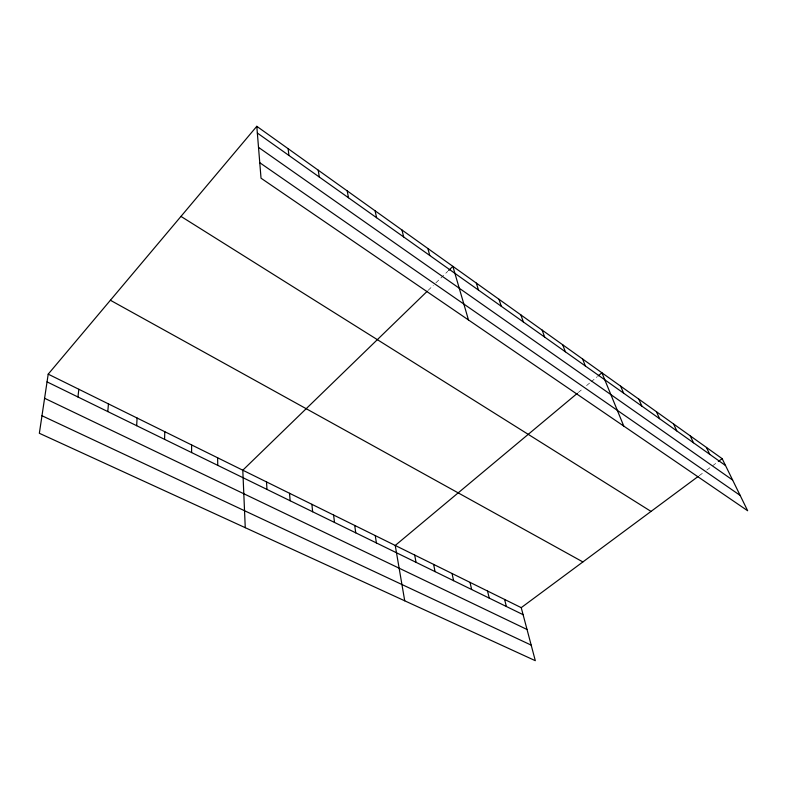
<?xml version="1.0" encoding="UTF-8"?>
<svg xmlns="http://www.w3.org/2000/svg" width="787" height="787" viewBox="0 0 787 787"><rect width="100%" height="100%" fill="white"/><g stroke="black" fill="none" stroke-linecap="round" stroke-linejoin="round"><path stroke-width="0.59" stroke-dasharray="3.94 2.95" d="M428.148 290.354L433.352 285.307M435.9 282.838L447.783 271.299M578.278 392.536L582.921 388.65M586.541 385.62L590.152 382.6M591.057 381.852L597.392 376.56M699.161 475.722L703.883 472.22M706.765 470.075L711.576 466.514M712.54 465.796L717.351 462.235"/><path stroke-width="1.18" d="M191.595 452.564L191.625 444.95M164.572 439.343L164.798 431.709M136.653 425.698L137.095 418.035M107.789 411.581L108.449 403.898M77.943 396.982L78.838 389.28M48.204 374.15L39.35 433.283L535.317 660.687L521.23 607.653L48.204 374.15L256.798 126.314L722.161 458.664L747.65 510.743L261.028 178.196L256.798 126.314M427.282 291.2L242.799 470.213L245.259 527.693M448.639 270.472L452.879 266.35L468.481 319.965M577.343 393.313L395.241 545.46L404.725 600.806M598.287 375.802L601.907 372.782L623.786 426.101M521.23 607.653L698.217 476.42M718.315 461.516L722.161 458.664M41.977 415.743L531.186 645.124M44.593 398.271L527.024 629.482M47.043 381.872L523.099 614.677M110.396 300.26L582.882 561.938M180.971 216.405L651.016 511.412M259.759 162.702L740.144 495.407M258.51 147.356L732.618 480.04M257.349 133.033L725.516 465.53M706.421 447.429L709.726 454.315M690.238 435.87L693.485 442.776M673.583 423.977L676.771 430.912M656.456 411.739L659.565 418.694M638.808 399.137L641.848 406.102M620.638 386.161L623.589 393.146M582.596 359L585.371 366.004M562.685 344.775L565.361 351.779M542.125 330.087L544.693 337.111M520.905 314.938L523.355 321.952M498.978 299.276L501.299 306.291M476.322 283.094L478.506 290.098M427.882 248.505L429.751 255.48M504.585 599.438L506.375 606.502M401.97 229.991L403.662 236.946M487.517 591.017L489.239 598.11M470.016 582.37L471.649 589.512M375.094 210.798L376.589 217.724M452.053 573.507L453.597 580.688M433.617 564.407L435.063 571.628M347.205 190.877L348.493 197.763M414.68 555.061L416.038 562.321M375.261 535.603L376.402 542.932M318.233 170.189L319.296 177.026M354.721 525.46L355.744 532.838M333.599 515.032L334.505 522.45M288.121 148.684L288.937 155.472M311.878 504.31L312.646 511.757M289.518 493.272L290.147 500.758M266.508 481.91L266.98 489.425M217.615 457.778L217.763 465.363"/></g></svg>
